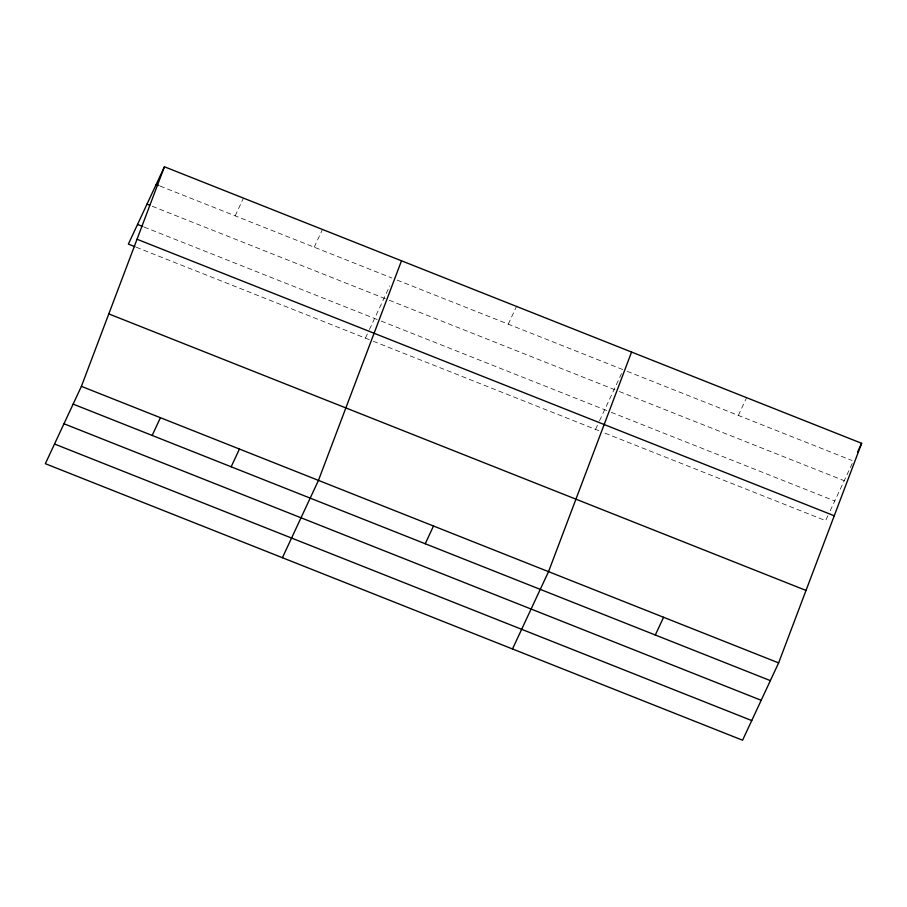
<?xml version="1.0" encoding="UTF-8"?>
<svg xmlns="http://www.w3.org/2000/svg" width="907" height="907" viewBox="0 0 907 907"><rect width="100%" height="100%" fill="white"/><g stroke="black" fill="none" stroke-linecap="round" stroke-linejoin="round"><path stroke-width="0.68" stroke-dasharray="4.54 3.4" d="M235.174 215.843L243.45 198.111M314.196 247.192L322.461 229.46M365.43 338.118L368.866 330.749M369.432 329.524L389.772 285.909M508.26 324.162L516.525 306.419M595.514 429.374L598.949 422.004M599.516 420.78L621.578 373.469M738.343 415.417L746.608 397.674M827.887 515.72L825.597 520.641L603.348 432.492M830.177 510.8L852.807 462.275M160.108 186.071L391.892 278.007M397.13 280.082L623.302 369.784M627.213 371.337L852.07 460.529M152.251 206.263L387.969 299.752M389.273 300.274L618.052 391.008M619.356 391.529L844.213 480.71M144.122 227.045L379.829 320.534M381.133 321.055L609.912 411.789M611.216 412.311L834.757 500.97M136.277 247.237L371.961 340.715M373.265 341.236L602.044 431.97"/><path stroke-width="1.36" d="M81.403 386.359L164.428 166.775L861.65 443.308L778.625 662.904L742.572 740.225L45.35 463.692L81.403 386.359L778.625 662.904M401.484 260.797L318.459 480.381L282.406 557.714M631.567 352.052L548.542 571.637L512.489 648.97M164.428 166.775L128.375 244.096L134.95 246.715M152.161 435.439L160.426 417.708M231.172 466.776L239.448 449.044M425.236 543.747L433.501 526.015M655.319 635.002L663.584 617.27M857.512 452.174L861.65 443.308M156.163 184.506L158.793 185.55M146.991 204.177L149.621 205.22M137.535 224.437L142.807 226.523M137.036 239.244L834.259 515.777M108.806 313.901L806.028 590.434M73.138 404.103L770.36 680.635M63.966 423.762L761.188 700.295M54.522 444.022L751.744 720.566"/></g></svg>
